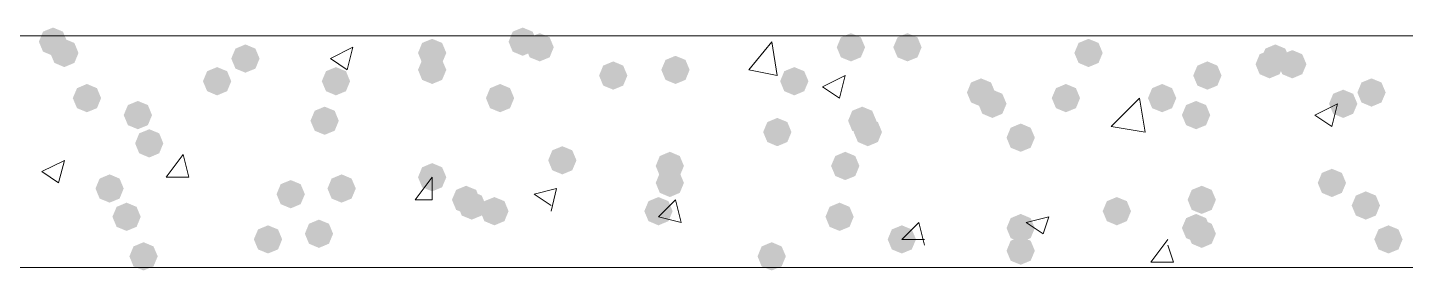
# Model space of a CAD drawing. Header units: millimetres. Extents: x 29 to 95071, y 20 to 67221.
# Drawn here: x 22956 to 24163, y 47303 to 47516 of the extents above; entities that cross this region are included whole.
import ezdxf

# ---------------------------------------------------------------- set-up
doc = ezdxf.new("R2010")
doc.units = ezdxf.units.MM

msp = doc.modelspace()

# ---------------------------------------------------------------- hatches: boundary and pattern name
h = msp.add_hatch(color=7)
h.dxf.hatch_style = 2
h.paths.add_polyline_path([(22977.9, 47491), (22969.1, 47494.7), (22965.5, 47503.4), (22969.1, 47512.2), (22977.9, 47515.8), (22986.6, 47512.2), (22990.3, 47503.4), (22986.6, 47494.7)])
h = msp.add_hatch(color=7)
h.dxf.hatch_style = 2
h.paths.add_polyline_path([(22987.8, 47481.1), (22979.1, 47484.8), (22975.4, 47493.5), (22979.1, 47502.3), (22987.8, 47505.9), (22996.6, 47502.3), (23000.2, 47493.5), (22996.6, 47484.8)])
h = msp.add_hatch(color=7)
h.dxf.hatch_style = 2
h.paths.add_polyline_path([(23310, 47481.1), (23301.2, 47484.8), (23297.6, 47493.5), (23301.2, 47502.3), (23310, 47505.9), (23318.7, 47502.3), (23322.4, 47493.5), (23318.7, 47484.8)])
h = msp.add_hatch(color=7)
h.dxf.hatch_style = 2
h.paths.add_polyline_path([(23389.3, 47491), (23380.5, 47494.7), (23376.9, 47503.4), (23380.5, 47512.2), (23389.3, 47515.8), (23398, 47512.2), (23401.7, 47503.4), (23398, 47494.7)])
h = msp.add_hatch(color=7)
h.dxf.hatch_style = 2
h.paths.add_polyline_path([(23404.2, 47486.1), (23395.4, 47489.7), (23391.8, 47498.5), (23395.4, 47507.2), (23404.2, 47510.9), (23412.9, 47507.2), (23416.5, 47498.5), (23412.9, 47489.7)])
h = msp.add_hatch(color=7)
h.dxf.hatch_style = 2
h.paths.add_polyline_path([(23676.8, 47486.1), (23668, 47489.7), (23664.4, 47498.5), (23668, 47507.2), (23676.8, 47510.9), (23685.5, 47507.2), (23689.2, 47498.5), (23685.5, 47489.7)])
h = msp.add_hatch(color=7)
h.dxf.hatch_style = 2
h.paths.add_polyline_path([(23726.3, 47486.1), (23717.6, 47489.7), (23713.9, 47498.5), (23717.6, 47507.2), (23726.3, 47510.9), (23735.1, 47507.2), (23738.7, 47498.5), (23735.1, 47489.7)])
h = msp.add_hatch(color=7)
h.dxf.hatch_style = 2
h.paths.add_polyline_path([(23884.9, 47481.1), (23876.2, 47484.8), (23872.5, 47493.5), (23876.2, 47502.3), (23884.9, 47505.9), (23893.7, 47502.3), (23897.3, 47493.5), (23893.7, 47484.8)])
h = msp.add_hatch(color=7)
h.dxf.hatch_style = 2
h.paths.add_polyline_path([(23146.4, 47476.2), (23137.7, 47479.8), (23134, 47488.6), (23137.7, 47497.3), (23146.4, 47501), (23155.2, 47497.3), (23158.8, 47488.6), (23155.2, 47479.8)])
h = msp.add_hatch(color=7)
h.dxf.hatch_style = 2
h.paths.add_polyline_path([(24043.5, 47471.2), (24034.8, 47474.9), (24031.2, 47483.6), (24034.8, 47492.4), (24043.5, 47496), (24052.3, 47492.4), (24055.9, 47483.6), (24052.3, 47474.9)])
h = msp.add_hatch(color=7)
h.dxf.hatch_style = 2
h.paths.add_polyline_path([(24048.5, 47476.2), (24039.8, 47479.8), (24036.1, 47488.6), (24039.8, 47497.3), (24048.5, 47501), (24057.3, 47497.3), (24060.9, 47488.6), (24057.3, 47479.8)])
h = msp.add_hatch(color=7)
h.dxf.hatch_style = 2
h.paths.add_polyline_path([(24063.4, 47471.2), (24054.6, 47474.9), (24051, 47483.6), (24054.6, 47492.4), (24063.4, 47496), (24072.1, 47492.4), (24075.8, 47483.6), (24072.1, 47474.9)])
h = msp.add_hatch(color=7)
h.dxf.hatch_style = 2
h.paths.add_polyline_path([(23121.6, 47456.3), (23112.9, 47460), (23109.2, 47468.7), (23112.9, 47477.5), (23121.6, 47481.1), (23130.4, 47477.5), (23134, 47468.7), (23130.4, 47460)])
h = msp.add_hatch(color=7)
h.dxf.hatch_style = 2
h.paths.add_polyline_path([(23225.7, 47456.3), (23217, 47460), (23213.3, 47468.7), (23217, 47477.5), (23225.7, 47481.1), (23234.5, 47477.5), (23238.1, 47468.7), (23234.5, 47460)])
h = msp.add_hatch(color=7)
h.dxf.hatch_style = 2
h.paths.add_polyline_path([(23310, 47466.3), (23301.2, 47469.9), (23297.6, 47478.7), (23301.2, 47487.4), (23310, 47491), (23318.7, 47487.4), (23322.4, 47478.7), (23318.7, 47469.9)])
h = msp.add_hatch(color=7)
h.dxf.hatch_style = 2
h.paths.add_polyline_path([(23468.6, 47461.3), (23459.8, 47464.9), (23456.2, 47473.7), (23459.8, 47482.4), (23468.6, 47486.1), (23477.3, 47482.4), (23481, 47473.7), (23477.3, 47464.9)])
h = msp.add_hatch(color=7)
h.dxf.hatch_style = 2
h.paths.add_polyline_path([(23523.1, 47466.3), (23514.4, 47469.9), (23510.7, 47478.7), (23514.4, 47487.4), (23523.1, 47491), (23531.9, 47487.4), (23535.5, 47478.7), (23531.9, 47469.9)])
h = msp.add_hatch(color=7)
h.dxf.hatch_style = 2
h.paths.add_polyline_path([(23627.2, 47456.3), (23618.4, 47460), (23614.8, 47468.7), (23618.4, 47477.5), (23627.2, 47481.1), (23635.9, 47477.5), (23639.6, 47468.7), (23635.9, 47460)])
h = msp.add_hatch(color=7)
h.dxf.hatch_style = 2
h.paths.add_polyline_path([(23989, 47461.3), (23980.3, 47464.9), (23976.6, 47473.7), (23980.3, 47482.4), (23989, 47486.1), (23997.8, 47482.4), (24001.4, 47473.7), (23997.8, 47464.9)])
h = msp.add_hatch(color=7)
h.dxf.hatch_style = 2
h.paths.add_polyline_path([(23790.8, 47446.4), (23782, 47450.1), (23778.4, 47458.8), (23782, 47467.6), (23790.8, 47471.2), (23799.5, 47467.6), (23803.2, 47458.8), (23799.5, 47450.1)])
h = msp.add_hatch(color=7)
h.dxf.hatch_style = 2
h.paths.add_polyline_path([(24132.8, 47446.4), (24124, 47450.1), (24120.4, 47458.8), (24124, 47467.6), (24132.8, 47471.2), (24141.5, 47467.6), (24145.2, 47458.8), (24141.5, 47450.1)])
h = msp.add_hatch(color=7)
h.dxf.hatch_style = 2
h.paths.add_polyline_path([(23007.6, 47441.5), (22998.9, 47445.1), (22995.2, 47453.9), (22998.9, 47462.6), (23007.6, 47466.3), (23016.4, 47462.6), (23020, 47453.9), (23016.4, 47445.1)])
h = msp.add_hatch(color=7)
h.dxf.hatch_style = 2
h.paths.add_polyline_path([(23369.5, 47441.5), (23360.7, 47445.1), (23357.1, 47453.9), (23360.7, 47462.6), (23369.5, 47466.3), (23378.2, 47462.6), (23381.8, 47453.9), (23378.2, 47445.1)])
h = msp.add_hatch(color=7)
h.dxf.hatch_style = 2
h.paths.add_polyline_path([(23800.7, 47436.5), (23791.9, 47440.2), (23788.3, 47448.9), (23791.9, 47457.7), (23800.7, 47461.3), (23809.4, 47457.7), (23813.1, 47448.9), (23809.4, 47440.2)])
h = msp.add_hatch(color=7)
h.dxf.hatch_style = 2
h.paths.add_polyline_path([(23865.1, 47441.5), (23856.4, 47445.1), (23852.7, 47453.9), (23856.4, 47462.6), (23865.1, 47466.3), (23873.9, 47462.6), (23877.5, 47453.9), (23873.9, 47445.1)])
h = msp.add_hatch(color=7)
h.dxf.hatch_style = 2
h.paths.add_polyline_path([(23949.4, 47441.5), (23940.6, 47445.1), (23937, 47453.9), (23940.6, 47462.6), (23949.4, 47466.3), (23958.1, 47462.6), (23961.8, 47453.9), (23958.1, 47445.1)])
h = msp.add_hatch(color=7)
h.dxf.hatch_style = 2
h.paths.add_polyline_path([(24108, 47436.5), (24099.2, 47440.2), (24095.6, 47448.9), (24099.2, 47457.7), (24108, 47461.3), (24116.7, 47457.7), (24120.4, 47448.9), (24116.7, 47440.2)])
h = msp.add_hatch(color=7)
h.dxf.hatch_style = 2
h.paths.add_polyline_path([(23052.2, 47426.6), (23043.5, 47430.2), (23039.8, 47439), (23043.5, 47447.8), (23052.2, 47451.4), (23061, 47447.8), (23064.6, 47439), (23061, 47430.2)])
h = msp.add_hatch(color=7)
h.dxf.hatch_style = 2
h.paths.add_polyline_path([(23215.8, 47421.7), (23207.1, 47425.3), (23203.4, 47434), (23207.1, 47442.8), (23215.8, 47446.4), (23224.6, 47442.8), (23228.2, 47434), (23224.6, 47425.3)])
h = msp.add_hatch(color=7)
h.dxf.hatch_style = 2
h.paths.add_polyline_path([(23686.7, 47421.7), (23677.9, 47425.3), (23674.3, 47434), (23677.9, 47442.8), (23686.7, 47446.4), (23695.4, 47442.8), (23699.1, 47434), (23695.4, 47425.3)])
h = msp.add_hatch(color=7)
h.dxf.hatch_style = 2
h.paths.add_polyline_path([(23979.1, 47426.6), (23970.4, 47430.2), (23966.7, 47439), (23970.4, 47447.8), (23979.1, 47451.4), (23987.9, 47447.8), (23991.5, 47439), (23987.9, 47430.2)])
h = msp.add_hatch(color=7)
h.dxf.hatch_style = 2
h.paths.add_polyline_path([(23612.3, 47411.7), (23603.6, 47415.4), (23599.9, 47424.1), (23603.6, 47432.9), (23612.3, 47436.5), (23621.1, 47432.9), (23624.7, 47424.1), (23621.1, 47415.4)])
h = msp.add_hatch(color=7)
h.dxf.hatch_style = 2
h.paths.add_polyline_path([(23691.6, 47411.7), (23682.9, 47415.4), (23679.2, 47424.1), (23682.9, 47432.9), (23691.6, 47436.5), (23700.4, 47432.9), (23704, 47424.1), (23700.4, 47415.4)])
h = msp.add_hatch(color=7)
h.dxf.hatch_style = 2
h.paths.add_polyline_path([(23062.2, 47401.8), (23053.4, 47405.5), (23049.8, 47414.2), (23053.4, 47423), (23062.2, 47426.6), (23070.9, 47423), (23074.5, 47414.2), (23070.9, 47405.5)])
h = msp.add_hatch(color=7)
h.dxf.hatch_style = 2
h.paths.add_polyline_path([(23825.5, 47406.8), (23816.7, 47410.4), (23813.1, 47419.2), (23816.7, 47427.9), (23825.5, 47431.6), (23834.2, 47427.9), (23837.9, 47419.2), (23834.2, 47410.4)])
h = msp.add_hatch(color=7)
h.dxf.hatch_style = 2
h.paths.add_polyline_path([(23424, 47387), (23415.2, 47390.6), (23411.6, 47399.3), (23415.2, 47408.1), (23424, 47411.7), (23432.7, 47408.1), (23436.4, 47399.3), (23432.7, 47390.6)])
h = msp.add_hatch(color=7)
h.dxf.hatch_style = 2
h.paths.add_polyline_path([(23310, 47372.1), (23301.2, 47375.7), (23297.6, 47384.5), (23301.2, 47393.2), (23310, 47396.9), (23318.7, 47393.2), (23322.4, 47384.5), (23318.7, 47375.7)])
h = msp.add_hatch(color=7)
h.dxf.hatch_style = 2
h.paths.add_polyline_path([(23518.2, 47382), (23509.4, 47385.6), (23505.8, 47394.4), (23509.4, 47403.1), (23518.2, 47406.8), (23526.9, 47403.1), (23530.5, 47394.4), (23526.9, 47385.6)])
h = msp.add_hatch(color=7)
h.dxf.hatch_style = 2
h.paths.add_polyline_path([(23671.8, 47382), (23663.1, 47385.6), (23659.4, 47394.4), (23663.1, 47403.1), (23671.8, 47406.8), (23680.6, 47403.1), (23684.2, 47394.4), (23680.6, 47385.6)])
h = msp.add_hatch(color=7)
h.dxf.hatch_style = 2
h.paths.add_polyline_path([(23027.5, 47362.2), (23018.7, 47365.8), (23015.1, 47374.6), (23018.7, 47383.3), (23027.5, 47387), (23036.2, 47383.3), (23039.8, 47374.6), (23036.2, 47365.8)])
h = msp.add_hatch(color=7)
h.dxf.hatch_style = 2
h.paths.add_polyline_path([(23230.7, 47362.2), (23221.9, 47365.8), (23218.3, 47374.6), (23221.9, 47383.3), (23230.7, 47387), (23239.4, 47383.3), (23243.1, 47374.6), (23239.4, 47365.8)])
h = msp.add_hatch(color=7)
h.dxf.hatch_style = 2
h.paths.add_polyline_path([(23518.2, 47367.1), (23509.4, 47370.8), (23505.8, 47379.5), (23509.4, 47388.3), (23518.2, 47391.9), (23526.9, 47388.3), (23530.5, 47379.5), (23526.9, 47370.8)])
h = msp.add_hatch(color=7)
h.dxf.hatch_style = 2
h.paths.add_polyline_path([(24098.1, 47367.1), (24089.3, 47370.8), (24085.7, 47379.5), (24089.3, 47388.3), (24098.1, 47391.9), (24106.8, 47388.3), (24110.5, 47379.5), (24106.8, 47370.8)])
h = msp.add_hatch(color=7)
h.dxf.hatch_style = 2
h.paths.add_polyline_path([(23186.1, 47357.2), (23177.3, 47360.9), (23173.7, 47369.6), (23177.3, 47378.4), (23186.1, 47382), (23194.8, 47378.4), (23198.5, 47369.6), (23194.8, 47360.9)])
h = msp.add_hatch(color=7)
h.dxf.hatch_style = 2
h.paths.add_polyline_path([(23339.7, 47352.3), (23331, 47355.9), (23327.3, 47364.7), (23331, 47373.4), (23339.7, 47377), (23348.5, 47373.4), (23352.1, 47364.7), (23348.5, 47355.9)])
h = msp.add_hatch(color=7)
h.dxf.hatch_style = 2
h.paths.add_polyline_path([(23344.7, 47347.3), (23335.9, 47350.9), (23332.3, 47359.7), (23335.9, 47368.4), (23344.7, 47372.1), (23353.4, 47368.4), (23357.1, 47359.7), (23353.4, 47350.9)])
h = msp.add_hatch(color=7)
h.dxf.hatch_style = 2
h.paths.add_polyline_path([(23984.1, 47352.3), (23975.3, 47355.9), (23971.7, 47364.7), (23975.3, 47373.4), (23984.1, 47377), (23992.8, 47373.4), (23996.5, 47364.7), (23992.8, 47355.9)])
h = msp.add_hatch(color=7)
h.dxf.hatch_style = 2
h.paths.add_polyline_path([(24127.8, 47347.3), (24119.1, 47350.9), (24115.4, 47359.7), (24119.1, 47368.4), (24127.8, 47372.1), (24136.6, 47368.4), (24140.2, 47359.7), (24136.6, 47350.9)])
h = msp.add_hatch(color=7)
h.dxf.hatch_style = 2
h.paths.add_polyline_path([(23042.3, 47337.4), (23033.6, 47341), (23029.9, 47349.8), (23033.6, 47358.5), (23042.3, 47362.2), (23051.1, 47358.5), (23054.7, 47349.8), (23051.1, 47341)])
h = msp.add_hatch(color=7)
h.dxf.hatch_style = 2
h.paths.add_polyline_path([(23364.5, 47342.3), (23355.7, 47346), (23352.1, 47354.7), (23355.7, 47363.5), (23364.5, 47367.1), (23373.3, 47363.5), (23376.9, 47354.7), (23373.3, 47346)])
h = msp.add_hatch(color=7)
h.dxf.hatch_style = 2
h.paths.add_polyline_path([(23508.2, 47342.3), (23499.5, 47346), (23495.8, 47354.7), (23499.5, 47363.5), (23508.2, 47367.1), (23517, 47363.5), (23520.6, 47354.7), (23517, 47346)])
h = msp.add_hatch(color=7)
h.dxf.hatch_style = 2
h.paths.add_polyline_path([(23666.8, 47337.4), (23658.1, 47341), (23654.5, 47349.8), (23658.1, 47358.5), (23666.8, 47362.2), (23675.6, 47358.5), (23679.2, 47349.8), (23675.6, 47341)])
h = msp.add_hatch(color=7)
h.dxf.hatch_style = 2
h.paths.add_polyline_path([(23909.7, 47342.3), (23901, 47346), (23897.3, 47354.7), (23901, 47363.5), (23909.7, 47367.1), (23918.5, 47363.5), (23922.1, 47354.7), (23918.5, 47346)])
h = msp.add_hatch(color=7)
h.dxf.hatch_style = 2
h.paths.add_polyline_path([(23825.5, 47327.5), (23816.7, 47331.1), (23813.1, 47339.9), (23816.7, 47348.6), (23825.5, 47352.3), (23834.2, 47348.6), (23837.9, 47339.9), (23834.2, 47331.1)])
h = msp.add_hatch(color=7)
h.dxf.hatch_style = 2
h.paths.add_polyline_path([(23979.1, 47327.5), (23970.4, 47331.1), (23966.7, 47339.9), (23970.4, 47348.6), (23979.1, 47352.3), (23987.9, 47348.6), (23991.5, 47339.9), (23987.9, 47331.1)])
h = msp.add_hatch(color=7)
h.dxf.hatch_style = 2
h.paths.add_polyline_path([(23166.2, 47317.6), (23157.5, 47321.2), (23153.8, 47330), (23157.5, 47338.7), (23166.2, 47342.3), (23175, 47338.7), (23178.6, 47330), (23175, 47321.2)])
h = msp.add_hatch(color=7)
h.dxf.hatch_style = 2
h.paths.add_polyline_path([(23210.8, 47322.5), (23202.1, 47326.2), (23198.5, 47334.9), (23202.1, 47343.7), (23210.8, 47347.3), (23219.6, 47343.7), (23223.2, 47334.9), (23219.6, 47326.2)])
h = msp.add_hatch(color=7)
h.dxf.hatch_style = 2
h.paths.add_polyline_path([(23721.4, 47317.6), (23712.6, 47321.2), (23709, 47330), (23712.6, 47338.7), (23721.4, 47342.3), (23730.1, 47338.7), (23733.8, 47330), (23730.1, 47321.2)])
h = msp.add_hatch(color=7)
h.dxf.hatch_style = 2
h.paths.add_polyline_path([(23984.1, 47322.5), (23975.3, 47326.2), (23971.7, 47334.9), (23975.3, 47343.7), (23984.1, 47347.3), (23992.8, 47343.7), (23996.5, 47334.9), (23992.8, 47326.2)])
h = msp.add_hatch(color=7)
h.dxf.hatch_style = 2
h.paths.add_polyline_path([(24147.6, 47317.6), (24138.9, 47321.2), (24135.2, 47330), (24138.9, 47338.7), (24147.6, 47342.3), (24156.4, 47338.7), (24160, 47330), (24156.4, 47321.2)])
h = msp.add_hatch(color=7)
h.dxf.hatch_style = 2
h.paths.add_polyline_path([(23057.2, 47302.7), (23048.4, 47306.3), (23044.8, 47315.1), (23048.4, 47323.8), (23057.2, 47327.5), (23065.9, 47323.8), (23069.6, 47315.1), (23065.9, 47306.3)])
h = msp.add_hatch(color=7)
h.dxf.hatch_style = 2
h.paths.add_polyline_path([(23607.4, 47302.7), (23598.6, 47306.3), (23595, 47315.1), (23598.6, 47323.8), (23607.4, 47327.5), (23616.1, 47323.8), (23619.8, 47315.1), (23616.1, 47306.3)])
h = msp.add_hatch(color=7)
h.dxf.hatch_style = 2
h.paths.add_polyline_path([(23825.5, 47307.7), (23816.7, 47311.3), (23813.1, 47320), (23816.7, 47328.8), (23825.5, 47332.4), (23834.2, 47328.8), (23837.9, 47320), (23834.2, 47311.3)])

# ---------------------------------------------------------------- linework, layer by layer
at = {"color": 7, "lineweight": 0}
for points in [[(27428.9, 47508.4), (22908.5, 47508.4)], [(23220.8, 47488.6), (23240.6, 47498.5)], [(23235.6, 47478.7), (23240.6, 47498.5)], [(23587.5, 47478.7), (23607.4, 47503.4)], [(23612.3, 47473.7), (23607.4, 47503.4)], [(23220.8, 47488.6), (23235.6, 47478.7)], [(23587.5, 47478.7), (23612.3, 47473.7)], [(23652, 47463.8), (23671.8, 47473.7)], [(23666.8, 47453.9), (23671.8, 47473.7)], [(23652, 47463.8), (23666.8, 47453.9)], [(23904.8, 47429.1), (23929.5, 47453.9)], [(23934.5, 47424.1), (23929.5, 47453.9)], [(24083.2, 47439), (24103, 47448.9)], [(24098.1, 47429.1), (24103, 47448.9)], [(24083.2, 47439), (24098.1, 47429.1)], [(23904.8, 47429.1), (23934.5, 47424.1)], [(22968, 47389.4), (22987.8, 47399.3)], [(22968, 47389.4), (22982.8, 47379.5), (22987.8, 47399.3)], [(23077, 47384.5), (23091.9, 47404.3)], [(23096.8, 47384.5), (23091.9, 47404.3)], [(23077, 47384.5), (23096.8, 47384.5)], [(23295.1, 47364.7), (23310, 47384.5)], [(23310, 47364.7), (23310, 47384.5)], [(23399.2, 47369.6), (23419, 47374.6)], [(23414.1, 47354.7), (23419, 47374.6)], [(23295.1, 47364.7), (23310, 47364.7)], [(23399.2, 47369.6), (23414.1, 47359.7)], [(23508.2, 47349.8), (23523.1, 47364.7)], [(23528.1, 47344.8), (23523.1, 47364.7)], [(23508.2, 47349.8), (23528.1, 47344.8)], [(23830.4, 47344.8), (23850.2, 47349.8)], [(23845.3, 47334.9), (23850.2, 47349.8)], [(23721.4, 47330), (23736.2, 47344.8)], [(23741.2, 47325), (23736.2, 47344.8)], [(23830.4, 47344.8), (23845.3, 47334.9)], [(23721.4, 47330), (23741.2, 47330)], [(23939.5, 47310.1), (23954.3, 47330)], [(23959.3, 47310.1), (23954.3, 47325)], [(26105.5, 47305.2), (22908.5, 47305.2)], [(23939.5, 47310.1), (23959.3, 47310.1)]]:
    msp.add_lwpolyline(points, dxfattribs=at)

doc.saveas('drawing.dxf')
